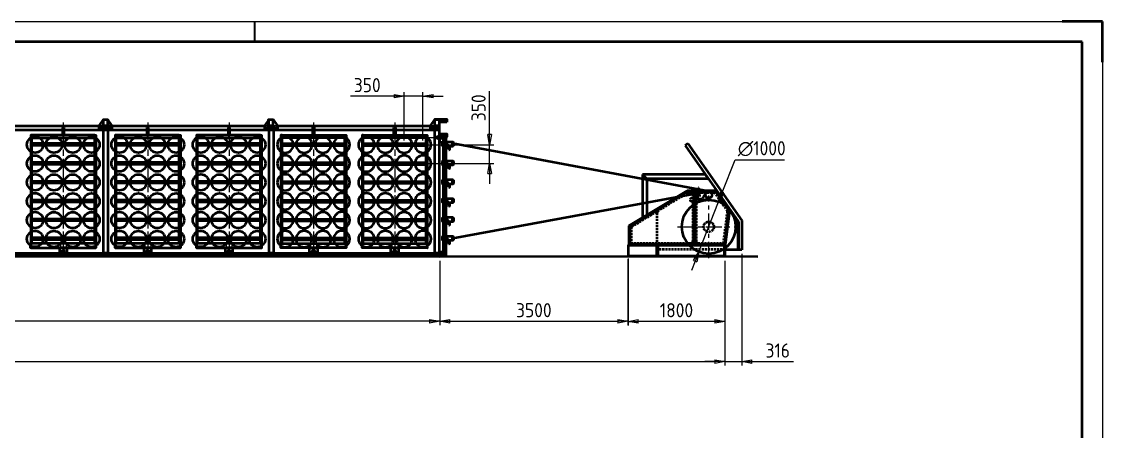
# Model space of a CAD drawing. Header units: millimetres. Extents: x 0 to 44550, y 0 to 22275.
# Drawn here: x 24463 to 44550, y 14667 to 22275 of the extents above; entities that cross this region are included whole.
import ezdxf

# ---------------------------------------------------------------- set-up
doc = ezdxf.new("R2010")
doc.units = ezdxf.units.MM
doc.header["$LTSCALE"] = 75
for name, pattern in [('ACISOWELD', [3, 2, -1]), ('AM_ISO02W050x2', [3.75, 3, -0.75]), ('AM_ISO08W050x2', [9, 6, -0.75, 1.5, -0.75]), ('CENTER', [7, 4, -1, 1, -1]), ('CENTER2', [1.125, 0.75, -0.125, 0.125, -0.125]), ('DASHED', [0.75, 0.5, -0.25]), ('HIDDEN', [9.525, 6.35, -3.175])]:
    doc.linetypes.add(name, pattern=pattern)
for name, color, linetype, lineweight in [('AM_0', 7, 'Continuous', 50), ('AM_3', 6, 'ACISOWELD', 25), ('AM_5', 3, 'Continuous', 25), ('AM_7', 4, 'CENTER', 25), ('AM_BOR', 7, 'Continuous', 50)]:
    doc.layers.add(name, color=color, linetype=linetype, lineweight=lineweight)
doc.styles.get("Standard").update_dxf_attribs({"font": 'ISOCP.SHX'})
doc.dimstyles.new('AM_ISO$0', dxfattribs={"dimtxt": 3.5, "dimasz": 2.5, "dimexe": 1, "dimexo": 1, "dimgap": 1, "dimtad": 1, "dimdsep": 46, "dimtxsty": 'Standard', "dimblk": 'CLOSED', "dimcen": 0, "dimclrd": 256, "dimclre": 256, "dimclrt": 2, "dimadec": 0, "dimazin": 2, "dimtp": 0.1, "dimtm": 0.1, "dimtfac": 0.71, "dimtmove": 0, "dimatfit": 3, "dimfxl": 0, "dimlwd": -1, "dimlwe": -1, "dimarcsym": 1})
doc.dimstyles.new('AM_ISO$3', dxfattribs={"dimtxt": 3.5, "dimasz": 2.5, "dimexe": 1, "dimexo": 1, "dimgap": 1, "dimtad": 1, "dimtoh": 1, "dimdsep": 46, "dimtxsty": 'Standard', "dimblk": 'CLOSED', "dimcen": 0, "dimclrd": 256, "dimclre": 256, "dimclrt": 2, "dimadec": 0, "dimazin": 2, "dimtp": 0.1, "dimtm": 0.1, "dimtfac": 0.71, "dimtmove": 0, "dimatfit": 0, "dimfxl": 0, "dimlwd": -1, "dimlwe": -1, "dimarcsym": 1})

# ---------------------------------------------------------------- blocks, each defined once
blk = doc.blocks.new('A3-A2')
for p, q in [((589, 292), (5, 292)), ((589, 5), (589, 292))]:
    blk.add_line(p, q)
at = {"layer": 'AM_BOR', "color": 1, "lineweight": 25}
for p, q in [((0, 297), (594, 297)), ((594, 297), (594, 0))]:
    blk.add_line(p, q, dxfattribs=at)
at = {"layer": 'AM_BOR', "color": 2, "lineweight": 35}
blk.add_line((384, 292), (384, 297), dxfattribs=at)
at = {"layer": 'AM_BOR'}
for p, q in [((594, 297), (584, 297)), ((594, 287), (594, 297))]:
    blk.add_line(p, q, dxfattribs=at)
blk = doc.blocks.new('_Closed')
at = {"color": 0, "linetype": 'ByBlock', "lineweight": -2}
for p, q in [((-1, 0.17), (0, 0)), ((-1, 0.17), (-1, -0.17)), ((0, 0), (-1, -0.17)), ((0, 0), (-1, 0))]:
    blk.add_line(p, q, dxfattribs=at)
blk = doc.blocks.new('*D23')
at = {"layer": 'AM_5', "transparency": 16777216}
for p, q in [((9003, 17837), (9003, 16636)), ((32233, 17836), (32233, 16636)), ((32046, 16711), (9191, 16711))]:
    blk.add_line(p, q, dxfattribs=at)
at = {"layer": 'Defpoints', "color": 0, "transparency": 16777216}
for p in [(9003, 17912), (32233, 17911), (9003, 16711)]:
    blk.add_point(p, dxfattribs=at)
at = {"layer": 'AM_5', "transparency": 16777216, "xscale": 187.5, "yscale": 187.5, "zscale": 187.5, "rotation": 180}
blk.add_blockref('_Closed', (9003, 16711), dxfattribs=at)
at = {"layer": 'AM_5', "transparency": 16777216, "xscale": 187.5, "yscale": 187.5, "zscale": 187.5}
blk.add_blockref('_Closed', (32233, 16711), dxfattribs=at)
at = {"layer": 'AM_5', "color": 2, "transparency": 16777216, "insert": (20618, 16917), "char_height": 262.5, "attachment_point": 5}
blk.add_mtext('23230', dxfattribs=at)
blk = doc.blocks.new('*D24')
at = {"layer": 'AM_5', "transparency": 16777216}
for p, q in [((31573, 20065), (31573, 20964)), ((31923, 20065), (31923, 20964)), ((31386, 20889), (30575, 20889)), ((31923, 20889), (31573, 20889)), ((32111, 20889), (32298, 20889))]:
    blk.add_line(p, q, dxfattribs=at)
at = {"layer": 'Defpoints', "color": 0, "transparency": 16777216}
for p in [(31573, 20889), (31573, 19990), (31923, 19990)]:
    blk.add_point(p, dxfattribs=at)
at = {"layer": 'AM_5', "transparency": 16777216, "xscale": 187.5, "yscale": 187.5, "zscale": 187.5}
blk.add_blockref('_Closed', (31573, 20889), dxfattribs=at)
at = {"layer": 'AM_5', "transparency": 16777216, "xscale": 187.5, "yscale": 187.5, "zscale": 187.5, "rotation": 180}
blk.add_blockref('_Closed', (31923, 20889), dxfattribs=at)
at = {"layer": 'AM_5', "color": 2, "transparency": 16777216, "insert": (30887, 21096), "char_height": 262.5, "attachment_point": 5}
blk.add_mtext('350', dxfattribs=at)
blk = doc.blocks.new('*D25')
at = {"layer": 'AM_5', "transparency": 16777216}
for p, q in [((33162, 20177), (33162, 20987)), ((31998, 19990), (33237, 19990)), ((33162, 19640), (33162, 19990)), ((31998, 19640), (33237, 19640)), ((33162, 19452), (33162, 19265))]:
    blk.add_line(p, q, dxfattribs=at)
at = {"layer": 'Defpoints', "color": 0, "transparency": 16777216}
for p in [(31923, 19990), (33162, 19990), (31923, 19640)]:
    blk.add_point(p, dxfattribs=at)
at = {"layer": 'AM_5', "transparency": 16777216, "xscale": 187.5, "yscale": 187.5, "zscale": 187.5}
for p, rotation in [((33162, 19990), 270), ((33162, 19640), 90)]:
    blk.add_blockref('_Closed', p, dxfattribs=dict(at, rotation=rotation))
at = {"layer": 'AM_5', "color": 2, "transparency": 16777216, "insert": (32956, 20676), "char_height": 262.5, "attachment_point": 5, "rotation": 90}
blk.add_mtext('350', dxfattribs=at)
blk = doc.blocks.new('TRAV PORTALE 120X80')
at = {"layer": 'AM_0', "color": 2}
blk.add_lwpolyline([(0, -200), (160, -200), (160, -120), (80, 0), (4, 0, 0.414214), (0, -4)], format="xyb", close=True, dxfattribs=at)
for centre in [(20, -160), (60, -160), (105, -160), (145, -160)]:
    blk.add_circle(centre, 5, dxfattribs=at)
blk = doc.blocks.new('m8')
at = {"layer": 'AM_0', "color": 1}
for p, q in [((-5.5, -5), (-5.5, 0)), ((5.5, -5), (5.5, 0)), ((-6.5, -6), (-6.5, -5.9)), ((-6.5, -5.9), (-6.49, -5.9)), ((-6.5, -6.1), (-6.5, -6)), ((-6.49, -6.2), (-6.5, -6.1)), ((-6.49, -5.9), (-6.47, -5.8)), ((-6.47, -6.3), (-6.49, -6.2)), ((-6.47, -5.8), (-6.45, -5.7)), ((-6.45, -6.3), (-6.47, -6.3)), ((-6.45, -5.7), (-6.42, -5.6)), ((-6.42, -6.4), (-6.45, -6.3)), ((-6.42, -5.6), (-6.39, -5.6)), ((-6.39, -6.5), (-6.42, -6.4)), ((-6.39, -5.6), (-6.35, -5.5)), ((-6.35, -6.5), (-6.39, -6.5)), ((-6.35, -5.5), (-6.31, -5.4)), ((-6.31, -6.6), (-6.35, -6.5)), ((-6.31, -5.4), (-6.26, -5.4)), ((-6.26, -6.7), (-6.31, -6.6)), ((-6.26, -5.4), (-6.21, -5.3)), ((-6.21, -6.7), (-6.26, -6.7)), ((-6.21, -5.3), (-6.15, -5.3)), ((-6.15, -6.8), (-6.21, -6.7)), ((-6.15, -5.3), (-6.09, -5.2)), ((-6.09, -6.8), (-6.15, -6.8)), ((-6.09, -5.2), (-6.02, -5.2)), ((-6.02, -6.9), (-6.09, -6.8)), ((-6.02, -5.2), (-5.95, -5.1)), ((-5.95, -6.9), (-6.02, -6.9)), ((-5.95, -5.1), (-5.88, -5.1)), ((-5.88, -6.9), (-5.95, -6.9)), ((-5.88, -5.1), (-5.81, -5.1)), ((-5.81, -7), (-5.88, -6.9)), ((-5.81, -5.1), (-5.73, -5.1)), ((-5.73, -7), (-5.81, -7)), ((-5.73, -5.1), (-5.65, -5)), ((-5.65, -7), (-5.73, -7)), ((-5.65, -5), (-5.58, -5)), ((-5.58, -7), (-5.65, -7)), ((-5.58, -5), (-5.5, -5)), ((-5.5, -7), (-5.58, -7)), ((5.5, -7), (-5.5, -7)), ((-5.5, -12.5), (-5.5, -7)), ((-5.5, -12.5), (-5.1, -14)), ((5.1, -14), (-5.1, -14)), ((5.5, -12.5), (5.1, -14)), ((5.5, -5), (5.58, -5)), ((5.58, -7), (5.5, -7)), ((5.5, -12.5), (5.5, -7)), ((5.58, -5), (5.66, -5)), ((5.66, -7), (5.58, -7)), ((5.66, -5), (5.73, -5.1)), ((5.73, -7), (5.66, -7)), ((5.73, -5.1), (5.81, -5.1)), ((5.81, -7), (5.73, -7)), ((5.81, -5.1), (5.88, -5.1)), ((5.88, -6.9), (5.81, -7)), ((5.88, -5.1), (5.96, -5.1)), ((5.96, -6.9), (5.88, -6.9)), ((5.96, -5.1), (6.02, -5.2)), ((6.02, -6.9), (5.96, -6.9)), ((6.02, -5.2), (6.09, -5.2)), ((6.09, -6.8), (6.02, -6.9)), ((6.09, -5.2), (6.15, -5.3)), ((6.15, -6.8), (6.09, -6.8)), ((6.15, -5.3), (6.21, -5.3)), ((6.21, -6.7), (6.15, -6.8)), ((6.21, -5.3), (6.26, -5.4)), ((6.26, -6.7), (6.21, -6.7)), ((6.26, -5.4), (6.31, -5.4)), ((6.31, -6.6), (6.26, -6.7)), ((6.31, -5.4), (6.35, -5.5)), ((6.35, -6.5), (6.31, -6.6)), ((6.35, -5.5), (6.39, -5.6)), ((6.39, -6.5), (6.35, -6.5)), ((6.39, -5.6), (6.43, -5.6)), ((6.43, -6.4), (6.39, -6.5)), ((6.43, -5.6), (6.45, -5.7)), ((6.45, -6.3), (6.43, -6.4)), ((6.45, -5.7), (6.47, -5.8)), ((6.47, -6.3), (6.45, -6.3)), ((6.47, -5.8), (6.49, -5.9)), ((6.49, -6.2), (6.47, -6.3)), ((6.49, -5.9), (6.5, -5.9)), ((6.5, -6.1), (6.49, -6.2)), ((6.5, -5.9), (6.5, -6)), ((6.5, -6), (6.5, -6.1))]:
    blk.add_line(p, q, dxfattribs=at)
at = {"layer": 'AM_7', "linetype": 'AM_ISO08W050x2'}
blk.add_line((0, -23.65), (0, 14.78), dxfattribs=at)
blk = doc.blocks.new('TRAV PORTALE 120X80 INTERM')
at = {"layer": 'AM_0', "color": 2}
for p, q in [((80, 0), (0, 0)), ((160, -120), (80, 0)), ((-80, -120), (0, 0)), ((-80, -200), (-80, -120)), ((-80, -200), (160, -200)), ((160, -200), (160, -120))]:
    blk.add_line(p, q, dxfattribs=at)
for centre in [(-65, -160), (-25, -160), (20, -160), (60, -160), (105, -160), (145, -160)]:
    blk.add_circle(centre, 5, dxfattribs=at)
blk = doc.blocks.new('QUADRO 6X4 350X350')
at = {"layer": 'AM_0', "color": 3}
for p, q in [((585, 2039), (-585, 2039)), ((585, 2004), (-585, 2004)), ((585, 1689), (-585, 1689)), ((585, 1654), (-585, 1654)), ((585, 1339), (-585, 1339)), ((585, 1304), (-585, 1304)), ((585, 989), (-585, 989)), ((585, 954), (-585, 954)), ((585, 639), (-585, 639)), ((585, 604), (-585, 604)), ((585, 289), (-585, 289)), ((585, 254), (-585, 254))]:
    blk.add_line(p, q, dxfattribs=at)
at = {"layer": 'AM_0'}
blk.add_lwpolyline([(-15, 2199), (15, 2199), (15, 2324), (10, 2339), (-10, 2339), (-15, 2324)], close=True, dxfattribs=at)
at = {"layer": 'AM_0', "color": 3}
for points in [[(-605, 184), (-585, 184), (-585, 2199), (-605, 2199)], [(-585, 2149), (585, 2149), (585, 2199), (-585, 2199)], [(605, 184), (585, 184), (585, 2199), (605, 2199)], [(-605, 104), (605, 104), (605, 184), (-605, 184)], [(-72, 4), (72, 4), (72, 104), (-72, 104)]]:
    blk.add_lwpolyline(points, close=True, dxfattribs=at)
at = {"layer": 'AM_0', "color": 1}
for points in [[(-605, 104), (-607, 104), (-607, 184), (-605, 184)], [(605, 104), (607, 104), (607, 184), (605, 184)]]:
    blk.add_lwpolyline(points, close=True, dxfattribs=at)
for centre in [(-525, 2020), (-175, 2019), (175, 2019), (525, 2019), (-525, 1670), (-175, 1669), (175, 1669), (525, 1669), (-525, 1320), (-175, 1319), (175, 1319), (525, 1319), (-525, 970), (-175, 969), (175, 969), (525, 969), (-525, 620), (-175, 619), (175, 619), (525, 619), (-525, 270), (-175, 269), (175, 269), (525, 269)]:
    blk.add_circle(centre, 150, dxfattribs=at)
at = {"layer": 'AM_0', "color": 3}
for centre, radius in [((-525, 2019), 5.25), ((-175, 2019), 5.25), ((175, 2019), 5.25), ((525, 2019), 5.25), ((-525, 1669), 5.25), ((-175, 1669), 5.25), ((175, 1669), 5.25), ((525, 1669), 5.25), ((-525, 1319), 5.25), ((-175, 1319), 5.25), ((175, 1319), 5.25), ((525, 1319), 5.25), ((-525, 969), 5.25), ((-175, 969), 5.25), ((175, 969), 5.25), ((525, 969), 5.25), ((-525, 619), 5.25), ((-175, 619), 5.25), ((175, 619), 5.25), ((525, 619), 5.25), ((-525, 269), 5.25), ((-175, 269), 5.25), ((175, 269), 5.25), ((525, 269), 5.25), ((0, 27), 31), ((0, 27), 12.5)]:
    blk.add_circle(centre, radius, dxfattribs=at)
at = {"layer": 'AM_3', "linetype": 'AM_ISO02W050x2'}
for p, q in [((-7, 2225), (-6, 2227)), ((-7, 2197), (-7, 2225)), ((7, 2225), (-7, 2225)), ((6, 2227), (-6, 2227)), ((-6, 2226), (-6, 2197)), ((7, 2225), (6, 2227)), ((6, 2226), (6, 2197)), ((7, 2197), (7, 2225)), ((-12, 2194), (-12, 2192)), ((-2, 2194), (-12, 2194)), ((0, 2192), (-12, 2192)), ((-11, 2179), (-11, 2192)), ((-11, 2192), (-7, 2192)), ((-9, 2178), (9, 2178)), ((7, 2197), (-7, 2197)), ((-6, 2197), (-7, 2195)), ((-7, 2195), (-7, 2197)), ((-7, 2192), (-7, 2195)), ((-7, 2192), (7, 2192)), ((-7, 2185), (0, 2189)), ((-7, 2178), (-7, 2185)), ((-3, 2178), (-3, 2185)), ((0, 2192), (-2, 2194)), ((12, 2194), (-1, 2194)), ((0, 2192), (-1, 2194)), ((12, 2192), (0, 2192)), ((7, 2185), (0, 2189)), ((3, 2178), (3, 2185)), ((6, 2197), (7, 2195)), ((7, 2195), (7, 2197)), ((7, 2192), (7, 2195)), ((7, 2192), (10, 2192)), ((7, 2178), (7, 2185)), ((10, 2179), (10, 2192)), ((12, 2192), (12, 2194))]:
    blk.add_line(p, q, dxfattribs=at)
at = {"layer": 'AM_3'}
for p, q in [((-603, 2199), (-603, 184)), ((-587, 184), (-587, 2199)), ((-585, 2194), (585, 2194)), ((585, 2035), (-585, 2035)), ((587, 184), (587, 2199)), ((603, 2199), (603, 184)), ((585, 1685), (-585, 1685)), ((585, 1335), (-585, 1335)), ((585, 985), (-585, 985)), ((585, 635), (-585, 635)), ((585, 285), (-585, 285)), ((605, 182), (-605, 182)), ((-605, 106), (605, 106)), ((72, 94), (-72, 94)), ((-72, 14), (72, 14)), ((-10, 4), (-10, -18)), ((-7, 4), (-7, 14)), ((8, 14), (8, 4)), ((10, -18), (10, 4)), ((-10, -18), (-7, -21)), ((-7, -21), (7, -21)), ((7, -21), (10, -18))]:
    blk.add_line(p, q, dxfattribs=at)
at = {"layer": 'AM_3', "linetype": 'AM_ISO02W050x2', "extrusion": (0, 0, -1)}
for centre, radius, start, end in [((9, 2179), 1.4, 270, 0), ((5, 2182), 2.82, 52.1211, 127.8789), ((0, 2175), 10.4, 70.5288, 109.4712), ((-5, 2182), 2.82, 52.1211, 127.8789), ((-9, 2179), 1.4, 180, 270)]:
    blk.add_arc(centre, radius, start, end, dxfattribs=at)
at = {"layer": 'AM_7', "linetype": 'AM_ISO08W050x2'}
for p, q in [((0, 2434), (0, -35)), ((-55, 197), (-55, 83)), ((-20, 27), (20, 27)), ((55, 197), (55, 83))]:
    blk.add_line(p, q, dxfattribs=at)
blk = doc.blocks.new('*D31')
at = {"layer": 'AM_5', "transparency": 16777216}
for p, q in [((32233, 17836), (32233, 16636)), ((35733, 17866), (35733, 16636)), ((32421, 16711), (35546, 16711))]:
    blk.add_line(p, q, dxfattribs=at)
at = {"layer": 'Defpoints', "color": 0, "transparency": 16777216}
for p in [(32233, 17911), (35733, 17941), (35733, 16711)]:
    blk.add_point(p, dxfattribs=at)
at = {"layer": 'AM_5', "transparency": 16777216, "xscale": 187.5, "yscale": 187.5, "zscale": 187.5, "rotation": 180}
blk.add_blockref('_Closed', (32233, 16711), dxfattribs=at)
at = {"layer": 'AM_5', "transparency": 16777216, "xscale": 187.5, "yscale": 187.5, "zscale": 187.5}
blk.add_blockref('_Closed', (35733, 16711), dxfattribs=at)
at = {"layer": 'AM_5', "color": 2, "transparency": 16777216, "insert": (33983, 16917), "char_height": 262.5, "attachment_point": 5}
blk.add_mtext('3500', dxfattribs=at)
blk = doc.blocks.new('A$C39DB04B8')
at = {"layer": 'AM_0', "color": 2}
for p, q in [((4, 16), (0, 12)), ((0, 12), (0, -12)), ((15, 16), (4, 16)), ((15, 18), (15, 16)), ((18, 18), (15, 18)), ((0, -12), (4, -16)), ((15, -16), (4, -16)), ((15, -16), (15, -18)), ((18, -18), (15, -18))]:
    blk.add_line(p, q, dxfattribs=at)
for centre, radius in [((18, 0), 14.5), ((8, -1), 2.62), ((19, 8), 2.62), ((18, -7), 2.62)]:
    blk.add_circle(centre, radius, dxfattribs=at)
blk.add_arc((18, 0), 18, 270, 90, dxfattribs=at)
at = {"layer": 'AM_3'}
for p, q in [((21, 18), (26, 10)), ((26, 10), (26, -1)), ((13, -7), (13, -16)), ((18, -2), (25, -2))]:
    blk.add_line(p, q, dxfattribs=at)
for centre, radius, start, end in [((18, -7), 5, 90, 180), ((25, -1), 0.5, 270, 0)]:
    blk.add_arc(centre, radius, start, end, dxfattribs=at)
at = {"layer": 'AM_7', "linetype": 'AM_ISO08W050x2'}
for p, q in [((-9, 0), (41, 0)), ((18, 27), (18, -27))]:
    blk.add_line(p, q, dxfattribs=at)
blk = doc.blocks.new('A$C18373304')
at = {"layer": 'AM_0', "color": 1}
for p, q in [((-15, 7), (-15, -3)), ((-15, 7), (-11, 3)), ((0, 3), (-11, 3)), ((-15, -3), (0, -3))]:
    blk.add_line(p, q, dxfattribs=at)
blk.add_circle((0, 0), 1.55, dxfattribs=at)
blk.add_arc((0, 0), 3, 270, 90, dxfattribs=at)
at = {"layer": 'AM_7', "linetype": 'AM_ISO08W050x2'}
for p, q in [((5, 0), (-6, 0)), ((0, 5), (0, -6))]:
    blk.add_line(p, q, dxfattribs=at)
blk = doc.blocks.new('A$C1A043051')
at = {"layer": 'AM_0', "color": 1}
blk.add_circle((0, 3), 1.5, dxfattribs=at)
blk.add_arc((0, 0), 2.5, 124.833, 55.1669, dxfattribs=at)
at = {"layer": 'AM_3'}
blk.add_arc((0, 0), 2.5, 55.1669, 124.833, dxfattribs=at)
at = {"layer": 'AM_7', "linetype": 'AM_ISO08W050x2'}
for p, q in [((-3, 3), (3, 3)), ((-3, 0), (3, 0)), ((2, 2), (-2, -2)), ((0, 5), (0, -3))]:
    blk.add_line(p, q, dxfattribs=at)
blk = doc.blocks.new('A$C49B40AC0')
at = {"layer": 'AM_0', "color": 7, "linetype": 'Continuous'}
for p, q in [((-2, -23), (-2, 3)), ((0, 3), (0, -23)), ((3, 8), (15, 8)), ((3, 6), (15, 6)), ((15, 8), (15, 6)), ((15, -26), (3, -26)), ((15, -28), (3, -28)), ((15, -26), (15, -28))]:
    blk.add_line(p, q, dxfattribs=at)
for centre, radius, start, end in [((3, 3), 4.6, 90, 180), ((3, 3), 2.6, 90, 180), ((3, -23), 4.6, 180, 270), ((3, -23), 2.6, 180, 270)]:
    blk.add_arc(centre, radius, start, end, dxfattribs=at)
at = {"layer": 'AM_7', "linetype": 'AM_ISO08W050x2'}
for p, q in [((5, 0), (-7, 0)), ((7, 0), (7, 14)), ((5, -20), (-7, -20)), ((7, -20), (7, -34))]:
    blk.add_line(p, q, dxfattribs=at)
blk = doc.blocks.new('A$C1F973008')
at = {"layer": 'AM_0', "color": 1, "linetype": 'Continuous'}
for p, q in [((0, 1), (-3, 1)), ((0, -1), (-3, -1))]:
    blk.add_line(p, q, dxfattribs=at)
at = {"layer": 'AM_0', "color": 3, "linetype": 'Continuous'}
for p, q in [((-3, 1), (-3, -1)), ((-3, 1), (-3, 1)), ((-3, 1), (-3, -1)), ((15, 48), (13, 3)), ((-3, -1), (-3, -1))]:
    blk.add_line(p, q, dxfattribs=at)
at = {"layer": 'AM_0', "color": 3}
for p, q in [((9, 1), (-3, 1)), ((0, 1), (0, -1)), ((13, 61), (11, 3)), ((13, 61), (15, 43)), ((15, 61), (17, 43)), ((16, 55), (17, 55)), ((16, 54), (16, 55)), ((16, 54), (18, 54)), ((17, 55), (18, 54)), ((17, 43), (18, 54)), ((9, -1), (-3, -1))]:
    blk.add_line(p, q, dxfattribs=at)
for centre, radius, start, end in [((9, 3), 2, 270, 358), ((9, 3), 4, 270, 358), ((14, 61), 1, 358, 178), ((16, 43), 1, 187.0903, 7.0903), ((16, 54), 0.5, 88, 141.2672), ((17, 54), 0.5, 34.7328, 88)]:
    blk.add_arc(centre, radius, start, end, dxfattribs=at)
at = {"layer": 'AM_3', "linetype": 'DASHED'}
for p, q in [((15, 48), (15, 61)), ((16, 54), (15, 43))]:
    blk.add_line(p, q, dxfattribs=at)
for centre, start, end in [((14, 61), 178, 358), ((16, 43), 7.0903, 187.0806)]:
    blk.add_arc(centre, 1, start, end, dxfattribs=at)
at = {"layer": 'AM_5', "color": 3}
blk.add_line((11, 3), (11, 4), dxfattribs=at)
at = {"layer": 'AM_7', "linetype": 'AM_ISO08W050x2'}
for p, q in [((8, 0), (-7, 0)), ((12, 14), (12, 0))]:
    blk.add_line(p, q, dxfattribs=at)
blk = doc.blocks.new('CASC')
at = {"layer": 'AM_0'}
for name, p in [('A$C39DB04B8', (2, 10)), ('A$C49B40AC0', (2, 20)), ('A$C1F973008', (22, 3))]:
    blk.add_blockref(name, p, dxfattribs=at)
for name, p, rotation in [('A$C18373304', (22, 5), 313.4885076325751), ('A$C1A043051', (20, 3), 315.0000000001474)]:
    blk.add_blockref(name, p, dxfattribs=dict(at, rotation=rotation))
blk = doc.blocks.new('A$C657154D5')
at = {"layer": 'AM_0', "color": 1}
for p, q in [((-3.5, 7), (-7.5, 7)), ((-7.5, 7), (-7.5, -7)), ((-3.5, 5), (-5.5, 5)), ((-5.5, 5), (-5.5, -5)), ((-3.5, 7), (-3.5, 5)), ((7.5, 7), (3.5, 7)), ((3.5, 7), (3.5, 5)), ((5.5, 5), (3.5, 5)), ((5.5, 5), (5.5, -5)), ((7.5, 7), (7.5, -7)), ((-7.5, -7), (7.5, -7)), ((5.5, -5), (-5.5, -5))]:
    blk.add_line(p, q, dxfattribs=at)
blk = doc.blocks.new('CASC FRONT LAT')
at = {"layer": 'AM_0', "color": 3}
for p, q in [((-103, 66), (-103, 5)), ((-98, 71), (98, 71)), ((98, 0), (-98, 0)), ((-94, 9), (-94, 62)), ((-88, 9), (-88, 62)), ((-12, 0), (-12, -2)), ((12, 0), (12, -2)), ((88, 9), (88, 62)), ((94, 9), (94, 62)), ((103, 66), (103, 5)), ((-31, -5), (-31, -65)), ((-29, -5), (-29, -65)), ((26, -2), (-26, -2)), ((-21, -68), (-26, -68)), ((-26, -70), (-21, -70)), ((-21, -68), (-21, -70)), ((21, -68), (21, -70)), ((26, -68), (21, -68)), ((21, -70), (26, -70)), ((29, -65), (29, -5)), ((31, -5), (31, -65))]:
    blk.add_line(p, q, dxfattribs=at)
blk.add_circle((0, 13), 3.5, dxfattribs=at)
for centre, radius, start, end in [((-98, 66), 5, 90, 180), ((-98, 5), 5, 180, 270), ((-91, 62), 3.5, 0, 180), ((-91, 9), 3.5, 180, 0), ((-26, -5), 4.6, 90, 180), ((26, -5), 4.6, 0, 90), ((91, 62), 3.5, 0, 180), ((91, 9), 3.5, 180, 0), ((98, 66), 5, 0, 90), ((98, 5), 5, 270, 0), ((-26, -65), 4.6, 180, 270), ((-26, -5), 2.6, 90, 180), ((-26, -65), 2.6, 180, 270), ((26, -5), 2.6, 0, 90), ((26, -65), 2.6, 270, 0), ((26, -65), 4.6, 270, 0)]:
    blk.add_arc(centre, radius, start, end, dxfattribs=at)
at = {"layer": 'AM_7', "linetype": 'AM_ISO08W050x2'}
for p, q in [((-96, 31), (-86, 31)), ((-88, 48), (-94, 48)), ((-91, 3), (-91, 70)), ((-20, 5), (-20, -7)), ((-13, 13), (13, 13)), ((0, -7), (0, 26)), ((86, 31), (96, 31)), ((94, 48), (88, 48)), ((91, 2), (91, 69)), ((-24, -10), (-36, -10)), ((-24, -30), (-36, -30)), ((24, -10), (36, -10)), ((36, -60), (24, -60))]:
    blk.add_line(p, q, dxfattribs=at)
at = {"layer": 'AM_0'}
for name, p in [('A$C657154D5', (-91, 31)), ('CASC', (-29, -30)), ('A$C657154D5', (91, 31))]:
    blk.add_blockref(name, p, dxfattribs=at)
blk = doc.blocks.new('A$C09ED16E5')
at = {"layer": 'AM_0', "color": 71}
for p, q in [((10, 12.5), (-2.5, 12.5)), ((-2.5, 12.5), (-2.5, -62.5)), ((10, -62.5), (10, 12.5)), ((-2.5, -62.5), (10, -62.5))]:
    blk.add_line(p, q, dxfattribs=at)
at = {"layer": 'AM_3', "color": 71, "linetype": 'AM_ISO02W050x2'}
for p, q in [((0, 3.5), (-2.5, 3.5)), ((0, -3.5), (-2.5, -3.5)), ((0, -46.5), (-2.5, -46.5)), ((0, -53.5), (-2.5, -53.5))]:
    blk.add_line(p, q, dxfattribs=at)
at = {"layer": 'AM_3', "color": 71}
blk.add_line((0, 12.5), (0, -62.5), dxfattribs=at)
at = {"layer": 'AM_7', "color": 71, "linetype": 'AM_ISO08W050x2'}
for p, q in [((-5.5, 0), (3, 0)), ((-5.5, -50), (3, -50))]:
    blk.add_line(p, q, dxfattribs=at)
blk = doc.blocks.new('FRONTALE SEZ 6+6 SDOPP')
at = {"layer": 'AM_0', "color": 2, "linetype": 'Continuous'}
for p, q in [((-50, -2163), (-50, 49)), ((-50, 12), (80, 12)), ((0, -2163), (0, 49)), ((80, 22), (0, 22)), ((21, 92), (80, 92)), ((80, -58), (0, -58)), ((-50, -2163), (60, -2163)), ((60, -2093), (0, -2093)), ((60, -2163), (60, -2094))]:
    blk.add_line(p, q, dxfattribs=at)
at = {"layer": 'AM_0', "color": 1, "linetype": 'HIDDEN'}
for p, q in [((-40, 49), (-40, 22)), ((0, 22), (-40, 22)), ((-40, 12), (-40, -58)), ((0, -58), (-40, -58)), ((0, -2093), (-40, -2093)), ((-40, -2163), (-40, -2093))]:
    blk.add_line(p, q, dxfattribs=at)
at = {"layer": 'AM_0', "color": 3, "linetype": 'HIDDEN'}
for p, q in [((72, 92), (72, 22)), ((72, 12), (72, -58))]:
    blk.add_line(p, q, dxfattribs=at)
at = {"layer": 'AM_3'}
blk.add_line((52, -2163), (52, -2094), dxfattribs=at)
at = {"layer": 'AM_7', "linetype": 'CENTER2'}
for p, q in [((-35, 37), (-15, 37)), ((-25, 49), (-25, 26)), ((-25, 7), (-25, -54)), ((-35, -3), (-15, -3)), ((-35, -43), (-15, -43)), ((-35, -2108), (-15, -2108)), ((-35, -2148), (-15, -2148)), ((-25, -2159), (-25, -2098)), ((80, -2128), (24, -2128))]:
    blk.add_line(p, q, dxfattribs=at)
at = {"layer": 'AM_0', "xscale": -1}
for p in [(0, -138), (0, -488), (0, -838), (0, -1188), (0, -1538), (0, -1888)]:
    blk.add_blockref('A$C09ED16E5', p, dxfattribs=at)
at = {"layer": 'AM_5'}
for p in [(-81, -128), (-81, -478), (-81, -828), (-81, -1178), (-81, -1528), (-81, -1878)]:
    blk.add_blockref('CASC FRONT LAT', p, dxfattribs=at)
blk = doc.blocks.new('*D42')
at = {"layer": 'AM_5', "transparency": 16777216}
for p, q in [((9003, 17837), (9003, 15887)), ((37534, 17836), (37534, 15887)), ((9191, 15962), (37346, 15962))]:
    blk.add_line(p, q, dxfattribs=at)
at = {"layer": 'Defpoints', "color": 0, "transparency": 16777216}
for p in [(9003, 17912), (37534, 17911), (37534, 15962)]:
    blk.add_point(p, dxfattribs=at)
at = {"layer": 'AM_5', "transparency": 16777216, "xscale": 187.5, "yscale": 187.5, "zscale": 187.5, "rotation": 180}
blk.add_blockref('_Closed', (9003, 15962), dxfattribs=at)
at = {"layer": 'AM_5', "transparency": 16777216, "xscale": 187.5, "yscale": 187.5, "zscale": 187.5}
blk.add_blockref('_Closed', (37534, 15962), dxfattribs=at)
at = {"layer": 'AM_5', "color": 2, "transparency": 16777216, "insert": (23268, 16168), "char_height": 262.5, "attachment_point": 5}
blk.add_mtext('28530', dxfattribs=at)
blk = doc.blocks.new('*D55')
at = {"layer": 'AM_5', "transparency": 16777216}
for p, q in [((35734, 17879), (35734, 16635)), ((37534, 17836), (37534, 16635)), ((37346, 16710), (35921, 16710))]:
    blk.add_line(p, q, dxfattribs=at)
at = {"layer": 'Defpoints', "color": 0, "transparency": 16777216}
for p in [(35734, 17954), (37534, 17911), (35734, 16710)]:
    blk.add_point(p, dxfattribs=at)
at = {"layer": 'AM_5', "transparency": 16777216, "xscale": 187.5, "yscale": 187.5, "zscale": 187.5, "rotation": 180}
blk.add_blockref('_Closed', (35734, 16710), dxfattribs=at)
at = {"layer": 'AM_5', "transparency": 16777216, "xscale": 187.5, "yscale": 187.5, "zscale": 187.5}
blk.add_blockref('_Closed', (37534, 16710), dxfattribs=at)
at = {"layer": 'AM_5', "color": 2, "transparency": 16777216, "insert": (36634, 16916), "char_height": 262.5, "attachment_point": 5}
blk.add_mtext('1800', dxfattribs=at)
blk = doc.blocks.new('A$C50430B73')
at = {"layer": 'AM_0', "color": 1}
for p, q in [((386, 1545), (-616, 114)), ((435, 1511), (-556, 95)), ((386, 1545), (435, 1511)), ((-3, 884), (5, 878)), ((74, 977), (5, 878)), ((11, 888), (1150, 888)), ((65, 982), (74, 977)), ((67, 968), (1230, 968)), ((1150, 888), (1230, 968)), ((1150, 888), (1150, 218)), ((1230, 968), (1230, 169)), ((-135, 670), (-550, 77)), ((-616, 114), (-616, -426)), ((-556, 95), (-556, -426)), ((-550, -424), (-550, 77)), ((-616, -426), (-556, -426)), ((-300, -424), (-550, -424))]:
    blk.add_line(p, q, dxfattribs=at)
blk = doc.blocks.new('*D58')
at = {"layer": 'AM_5', "transparency": 16777216}
for p, q in [((37486, 19105), (37724, 19709)), ((37724, 19709), (38639, 19709)), ((37050, 18001), (37417, 18931)), ((36981, 17826), (36912, 17652))]:
    blk.add_line(p, q, dxfattribs=at)
at = {"layer": 'Defpoints', "color": 0, "transparency": 16777216}
for p in [(37417, 18931), (37050, 18001)]:
    blk.add_point(p, dxfattribs=at)
at = {"layer": 'AM_5', "transparency": 16777216, "xscale": 187.5, "yscale": 187.5, "zscale": 187.5}
for p, rotation in [((37417, 18931), 248.4712717460111), ((37050, 18001), 68.4712717460111)]:
    blk.add_blockref('_Closed', p, dxfattribs=dict(at, rotation=rotation))
at = {"layer": 'AM_5', "color": 2, "transparency": 16777216, "insert": (38219, 19915), "char_height": 262.5, "attachment_point": 5}
blk.add_mtext('∅1000', dxfattribs=at)
blk = doc.blocks.new('*D61')
at = {"layer": 'AM_5', "transparency": 16777216}
for p, q in [((37850, 17964), (37850, 15887)), ((37534, 17836), (37534, 15887)), ((37346, 15962), (37159, 15962)), ((37534, 15962), (37850, 15962)), ((38037, 15962), (38808, 15962))]:
    blk.add_line(p, q, dxfattribs=at)
at = {"layer": 'Defpoints', "color": 0, "transparency": 16777216}
for p in [(37534, 17911), (37850, 18039), (37850, 15962)]:
    blk.add_point(p, dxfattribs=at)
at = {"layer": 'AM_5', "transparency": 16777216, "xscale": 187.5, "yscale": 187.5, "zscale": 187.5}
blk.add_blockref('_Closed', (37534, 15962), dxfattribs=at)
at = {"layer": 'AM_5', "transparency": 16777216, "xscale": 187.5, "yscale": 187.5, "zscale": 187.5, "rotation": 180}
blk.add_blockref('_Closed', (37850, 15962), dxfattribs=at)
at = {"layer": 'AM_5', "color": 2, "transparency": 16777216, "insert": (38516, 16168), "char_height": 262.5, "attachment_point": 5}
blk.add_mtext('316', dxfattribs=at)

msp = doc.modelspace()

# ---------------------------------------------------------------- linework, layer by layer
at = {"layer": 'AM_0', "color": 3}
for p, q in [((9095.644, 20341.553), (28973.155, 20340.553)), ((29213.155, 20340.553), (32073.155, 20340.553)), ((29050.655, 20260.553), (9095.644, 20261.553)), ((32140.655, 20260.553), (29135.655, 20260.553))]:
    msp.add_line(p, q, dxfattribs=at)
at = {"layer": 'AM_0'}
for p, q in [((37244.586, 19119.629), (32475.135, 20013.053)), ((37221.153, 19119.362), (32480.057, 18245.553)), ((37233.539, 19120.654), (36883.539, 19120.654)), ((37064.581, 18936.243), (37253.814, 19004.184)), ((32233.155, 17965.553), (9003.154, 17966.553))]:
    msp.add_line(p, q, dxfattribs=at)
at = {"layer": 'AM_0', "color": 2, "linetype": 'Continuous'}
for p, q in [((35749.039, 18481.154), (36830.339, 19135.654)), ((37368.239, 19135.654), (36830.339, 19135.654)), ((37626.539, 18767.654), (37368.239, 19135.654)), ((37533.739, 18042.154), (37626.539, 18767.654)), ((35749.039, 18481.154), (35749.039, 18123.154)), ((35733.539, 18113.154), (35733.539, 17933.154)), ((35749.039, 18123.154), (37544.039, 18123.154)), ((36263.539, 18113.154), (36263.539, 17933.154)), ((36273.539, 18123.154), (36273.539, 17910.654)), ((37533.539, 18123.154), (36273.539, 18123.154)), ((36286.039, 18123.154), (36286.039, 17923.154)), ((37521.039, 18123.154), (37521.039, 17923.154)), ((37533.539, 18123.154), (37533.539, 17910.654)), ((36253.539, 17923.154), (35743.539, 17923.154)), ((37533.539, 17923.154), (36273.539, 17923.154))]:
    msp.add_line(p, q, dxfattribs=at)
at = {"layer": 'AM_0', "color": 3, "linetype": 'Continuous'}
for p, q in [((36829.539, 19116.654), (35765.539, 18467.654)), ((36829.539, 19116.654), (36953.539, 19116.654)), ((36953.539, 19116.654), (36953.539, 18141.654)), ((36983.539, 19095.154), (36953.539, 19095.154)), ((36983.539, 19085.154), (36953.539, 19085.154)), ((36983.539, 19116.654), (36983.539, 18141.654)), ((36983.539, 19116.654), (37362.539, 19116.654)), ((36988.539, 19116.654), (36988.539, 19135.654)), ((37040.539, 19190.654), (37036.539, 19190.654)), ((37036.539, 19190.654), (37036.539, 19135.654)), ((37040.539, 19190.654), (37040.539, 19135.654)), ((37168.939, 19135.654), (37164.239, 19116.654)), ((37362.539, 19116.654), (37603.539, 18773.654)), ((36983.539, 19075.154), (36953.539, 19075.154)), ((36265.539, 18746.954), (36265.539, 18718.554)), ((36273.539, 18718.554), (36265.539, 18718.554)), ((36273.539, 18751.854), (36273.539, 18718.554)), ((37532.539, 18141.654), (37603.539, 18773.654)), ((35765.539, 18467.654), (35765.539, 18141.654)), ((36953.539, 18141.654), (35765.539, 18141.654)), ((36273.539, 18098.154), (36263.539, 18098.154)), ((36983.539, 18183.154), (36953.539, 18183.154)), ((36983.539, 18173.154), (36953.539, 18173.154)), ((36953.539, 18163.154), (36983.539, 18163.154)), ((36983.539, 18141.654), (37532.539, 18141.654)), ((35804.539, 17923.154), (35804.539, 17910.654)), ((36192.539, 17923.154), (36192.539, 17910.654)), ((36273.539, 17948.154), (36263.539, 17948.154)), ((36423.539, 17923.154), (36423.539, 17910.654)), ((36828.539, 17923.154), (36828.539, 17910.654)), ((36978.539, 17923.154), (36978.539, 17910.654)), ((37383.539, 17923.154), (37383.539, 17910.654))]:
    msp.add_line(p, q, dxfattribs=at)
at = {"layer": 'AM_0', "color": 3, "linetype": 'DASHED'}
for p, q in [((36840.739, 19095.154), (35789.039, 18458.654)), ((36953.539, 19095.154), (36840.739, 19095.154)), ((36913.539, 19095.154), (36913.539, 19075.154)), ((36953.539, 19085.154), (36913.539, 19085.154)), ((37347.739, 19095.154), (36983.539, 19095.154)), ((37023.539, 19085.154), (36983.539, 19085.154)), ((36988.539, 19040.654), (36988.539, 19116.654)), ((37023.539, 19095.154), (37023.539, 19075.154)), ((37043.539, 19095.654), (37033.539, 19095.654)), ((37033.539, 19095.654), (37033.539, 19065.654)), ((37036.539, 19135.654), (37036.539, 19095.654)), ((37040.539, 19135.654), (37040.539, 19095.654)), ((37043.539, 19095.654), (37043.539, 19065.654)), ((37164.239, 19116.654), (37141.739, 19026.154)), ((37584.939, 18757.354), (37347.739, 19095.154)), ((36953.539, 19075.154), (36913.539, 19075.154)), ((36938.539, 19075.154), (36938.539, 18183.154)), ((37023.539, 19075.154), (36983.539, 19075.154)), ((36998.539, 19075.154), (36998.539, 18183.154)), ((37013.539, 19065.654), (37013.539, 19015.654)), ((37063.539, 19065.654), (37013.539, 19065.654)), ((37013.539, 19015.654), (37063.539, 19015.654)), ((37083.539, 18980.654), (37048.539, 18980.654)), ((37063.539, 19065.654), (37063.539, 19015.654)), ((36265.539, 18770.354), (35769.039, 18469.854)), ((36265.539, 18793.754), (36265.539, 18746.954)), ((36273.539, 18798.554), (36273.539, 18751.854)), ((36273.539, 18123.154), (36273.539, 18795.654)), ((37508.839, 18163.154), (37584.939, 18757.354)), ((35769.039, 18469.854), (35769.039, 18131.154)), ((35789.039, 18458.654), (35789.039, 18163.154)), ((35809.039, 18131.154), (35749.039, 18131.154)), ((35789.039, 18163.154), (36953.539, 18163.154)), ((35809.039, 18131.154), (35809.039, 18123.154)), ((36913.539, 18183.154), (36913.539, 18163.154)), ((36953.539, 18183.154), (36913.539, 18183.154)), ((36953.539, 18173.154), (36913.539, 18173.154)), ((37023.539, 18183.154), (36983.539, 18183.154)), ((37023.539, 18173.154), (36983.539, 18173.154)), ((36983.539, 18163.154), (37508.839, 18163.154)), ((37023.539, 18183.154), (37023.539, 18163.154)), ((37533.739, 18042.154), (36273.539, 18042.154))]:
    msp.add_line(p, q, dxfattribs=at)
at = {"layer": 'AM_0', "color": 7, "linetype": 'Continuous'}
msp.add_line((38145.891, 17910.553), (8458.236, 17911.553), dxfattribs=at)
at = {"layer": 'AM_0', "color": 2}
for p, q in [((32233.155, 17970.553), (9003.154, 17971.553)), ((32233.155, 17915.553), (9003.154, 17916.562)), ((32233.155, 17910.553), (9024.972, 17911.553)), ((32233.155, 17970.553), (32233.155, 17910.553))]:
    msp.add_line(p, q, dxfattribs=at)
at = {"layer": 'AM_0', "color": 3}
for points in [[(26059.155, 20340.553), (25987.155, 20340.553, -0.414213562), (25983.155, 20344.553), (25983.155, 20456.553, -0.414213562), (25987.155, 20460.553), (26059.155, 20460.553, -0.414213562), (26063.155, 20456.553), (26063.155, 20344.553, -0.414213562)], [(26059.155, 20342.553), (25987.155, 20342.553, -0.414213562), (25985.155, 20344.553), (25985.155, 20456.553, -0.414213562), (25987.155, 20458.553), (26059.155, 20458.553, -0.414213562), (26061.155, 20456.553), (26061.155, 20344.553, -0.414213562)], [(29129.155, 20340.553), (29057.155, 20340.553, -0.414213562), (29053.155, 20344.553), (29053.155, 20456.553, -0.414213562), (29057.155, 20460.553), (29129.155, 20460.553, -0.414213562), (29133.155, 20456.553), (29133.155, 20344.553, -0.414213562)], [(29129.155, 20342.553), (29057.155, 20342.553, -0.414213562), (29055.155, 20344.553), (29055.155, 20456.553, -0.414213562), (29057.155, 20458.553), (29129.155, 20458.553, -0.414213562), (29131.155, 20456.553), (29131.155, 20344.553, -0.414213562)], [(32219.155, 20340.553), (32147.155, 20340.553, -0.414213562), (32143.155, 20344.553), (32143.155, 20456.553, -0.414213562), (32147.155, 20460.553), (32219.155, 20460.553, -0.414213562), (32223.155, 20456.553), (32223.155, 20344.553, -0.414213562)], [(32219.155, 20342.553), (32147.155, 20342.553, -0.414213562), (32145.155, 20344.553), (32145.155, 20456.553, -0.414213562), (32147.155, 20458.553), (32219.155, 20458.553, -0.414213562), (32221.155, 20456.553), (32221.155, 20344.553, -0.414213562)]]:
    msp.add_lwpolyline(points, format="xyb", close=True, dxfattribs=at)
at = {"layer": 'AM_0', "color": 2}
for points in [[(26063.155, 17978.553), (25983.155, 17978.553), (25983.155, 20340.553), (26063.155, 20340.553)], [(29143.155, 17978.553), (29063.155, 17978.553), (29063.155, 20340.553), (29143.155, 20340.553)], [(32223.155, 17978.553), (32143.155, 17978.553), (32143.155, 20340.553), (32223.155, 20340.553)], [(26113.155, 17970.553), (25933.155, 17970.553), (25933.155, 17978.553), (26113.155, 17978.553)], [(29193.155, 17970.553), (29013.155, 17970.553), (29013.155, 17978.553), (29193.155, 17978.553)], [(32223.155, 17970.553), (32143.155, 17970.553), (32143.155, 17978.553), (32223.155, 17978.553)]]:
    msp.add_lwpolyline(points, close=True, dxfattribs=at)
at = {"layer": 'AM_0', "color": 3}
for points in [[(32365.155, 20460.553), (32145.155, 20460.553), (32145.155, 20466.553), (32365.155, 20466.553)], [(32365.155, 20410.553), (32243.155, 20410.553), (32243.155, 20460.553), (32365.155, 20460.553)], [(32365.155, 20143.553), (32243.155, 20143.553), (32243.155, 20193.553), (32365.155, 20193.553)]]:
    msp.add_lwpolyline(points, close=True, dxfattribs=at)
at = {"layer": 'AM_0', "color": 191}
msp.add_lwpolyline([(32198.155, 20103.553), (32188.155, 20103.553), (32188.155, 20143.553), (32198.155, 20143.553)], close=True, dxfattribs=at)
at = {"layer": 'AM_0', "color": 3}
msp.add_lwpolyline([(32365.155, 20143.553), (32210.155, 20143.553, 0.414213562), (32198.155, 20131.553), (32198.155, 20103.553), (32204.155, 20103.553), (32204.155, 20131.553, -0.414213562), (32210.155, 20137.553), (32365.155, 20137.553), (32365.155, 20141.11), (32365.155, 20137.553)], format="xyb", dxfattribs=at)
for centre in [(25918.155, 20300.553), (25958.155, 20300.553), (26088.155, 20300.553), (26128.155, 20300.553), (28988.155, 20300.553), (29028.155, 20300.553), (29158.155, 20300.553), (29198.155, 20300.553), (32088.155, 20300.553), (32118.155, 20300.553)]:
    msp.add_circle(centre, 5, dxfattribs=at)
at = {"layer": 'AM_0', "color": 3, "linetype": 'DASHED'}
for centre, radius in [((36883.539, 19090.654), 30), ((36943.539, 18965.654), 50), ((37233.539, 18465.654), 95)]:
    msp.add_circle(centre, radius, dxfattribs=at)
at = {"layer": 'AM_0'}
for centre, radius in [((37233.539, 19060.654), 60), ((37233.539, 18465.654), 500)]:
    msp.add_circle(centre, radius, dxfattribs=at)
at = {"layer": 'AM_0', "color": 3, "linetype": 'DASHED'}
for centre, start, end in [((37048.539, 19040.654), 180, 270), ((37083.539, 19040.654), 270, 346.034)]:
    msp.add_arc(centre, 60, start, end, dxfattribs=at)
at = {"layer": 'AM_0', "color": 2, "linetype": 'Continuous'}
for centre, start, end in [((35743.539, 18113.154), 90, 180), ((36253.539, 18113.154), 0, 90), ((35743.539, 17933.154), 180, 270), ((36253.539, 17933.154), 270, 0)]:
    msp.add_arc(centre, 10, start, end, dxfattribs=at)
at = {"layer": 'AM_3'}
for p, q in [((29050.655, 20337.553), (9095.644, 20338.553)), ((25903.155, 20340.553), (25980.655, 20340.553)), ((25980.655, 20340.553), (25980.655, 20260.553)), ((25986.155, 17978.553), (25986.155, 20340.553)), ((26060.155, 20340.553), (26060.155, 17978.553)), ((26065.655, 20340.553), (26143.155, 20340.553)), ((26065.655, 20260.553), (26065.655, 20340.553)), ((28973.155, 20340.553), (29050.655, 20340.553)), ((29050.655, 20340.553), (29050.655, 20260.553)), ((29066.155, 17978.553), (29066.155, 20340.553)), ((29135.655, 20340.553), (29213.155, 20340.553)), ((29135.655, 20260.553), (29135.655, 20340.553)), ((32140.655, 20337.553), (29135.655, 20337.553)), ((29140.155, 20340.553), (29140.155, 17978.553)), ((32073.155, 20340.553), (32140.655, 20340.553)), ((32140.655, 20340.553), (32140.655, 20260.553)), ((32146.155, 17978.553), (32146.155, 20340.553)), ((32220.155, 20340.553), (32220.155, 17978.553)), ((29050.655, 20263.553), (9095.644, 20264.553)), ((32140.655, 20263.553), (29135.655, 20263.553))]:
    msp.add_line(p, q, dxfattribs=at)
at = {"layer": 'AM_7', "linetype": 'AM_ISO08W050x2'}
msp.add_line((32377.37, 20118.553), (32029.822, 20118.553), dxfattribs=at)
at = {"layer": 'AM_7'}
for p, q in [((37233.539, 17886.054), (37233.539, 19045.254)), ((36653.839, 18465.654), (37813.039, 18465.654))]:
    msp.add_line(p, q, dxfattribs=at)

# ---------------------------------------------------------------- block references
at = {"layer": 'AM_0', "lineweight": 0, "xscale": 75, "yscale": 75, "zscale": 75}
msp.add_blockref('A3-A2', (0, 0), dxfattribs=at)
at = {"layer": 'AM_0'}
for name, p in [('QUADRO 6X4 350X350', (25238.155, 17970.553)), ('QUADRO 6X4 350X350', (26808.155, 17970.553)), ('QUADRO 6X4 350X350', (28318.155, 17970.553)), ('m8', (25958.155, 17970.553)), ('m8', (26088.155, 17970.553)), ('m8', (29038.155, 17970.553)), ('m8', (29168.155, 17970.553)), ('m8', (32183.155, 17970.553))]:
    msp.add_blockref(name, p, dxfattribs=at)
at = {"layer": 'AM_0', "xscale": -1}
for name, p in [('TRAV PORTALE 120X80 INTERM', (26063.155, 20460.553)), ('TRAV PORTALE 120X80 INTERM', (29143.155, 20460.553)), ('QUADRO 6X4 350X350', (29888.155, 17970.553)), ('QUADRO 6X4 350X350', (31398.155, 17970.553)), ('TRAV PORTALE 120X80', (32223.155, 20460.553)), ('FRONTALE SEZ 6+6 SDOPP', (32303.035, 20092.453)), ('A$C50430B73', (37233.539, 18465.654))]:
    msp.add_blockref(name, p, dxfattribs=at)

# ---------------------------------------------------------------- dimensions: what is measured, and where the dimension line sits
at = {"layer": 'AM_5'}
for base, p1, p2, picture, middle in [((31573.155, 20889.347), (31923.155, 19989.553), (31573.155, 19989.553), '*D24', (30886.802, 21095.597)), ((9003.154, 16710.553), (32233.155, 17910.553), (9003.154, 17911.562), '*D23', (20618.154, 16916.829)), ((37533.539, 15961.553), (9003.154, 17911.553), (37533.539, 17910.69), '*D42', (23268.346, 16167.829)), ((35733.155, 16710.553), (32233.155, 17910.553), (35733.155, 17941.053), '*D31', (33983.155, 16916.803)), ((35733.539, 16710.111), (37533.539, 17910.654), (35733.539, 17953.709), '*D55', (36633.539, 16916.361))]:
    dim = msp.add_linear_dim(base=base, p1=p1, p2=p2, dimstyle='AM_ISO$0', override={"dimscale": 75, "dimdec": 0}, dxfattribs=at)
    dim.commit()
    dim.dimension.update_dxf_attribs({"geometry": picture, "text_midpoint": middle})
for base, p1, p2, angle, override, picture, middle in [((33162.198, 19989.553), (31923.155, 19639.553), (31923.155, 19989.553), 90, {"dimscale": 75, "dimdec": 0}, '*D25', (32955.948, 20675.906)), ((37849.539, 15961.553), (37533.539, 17910.654), (37849.539, 18039.244), 0, {"dimscale": 75, "dimfxl": 0}, '*D61', (38516.05, 16167.803))]:
    dim = msp.add_linear_dim(base=base, p1=p1, p2=p2, angle=angle, dimstyle='AM_ISO$0', override=override, dxfattribs=at)
    dim.commit()
    dim.dimension.update_dxf_attribs({"geometry": picture, "text_midpoint": middle})
dim = msp.add_diameter_dim_2p(p1=(37050.055, 18000.538), p2=(37417.023, 18930.771), dimstyle='AM_ISO$3', override={"dimscale": 75, "dimpost": '', "dimfxl": 0}, dxfattribs=at)
dim.commit()
dim.dimension.update_dxf_attribs({"geometry": '*D58', "text_midpoint": (38219.101, 19708.929), "dimtype": 163})

doc.saveas('drawing.dxf')
